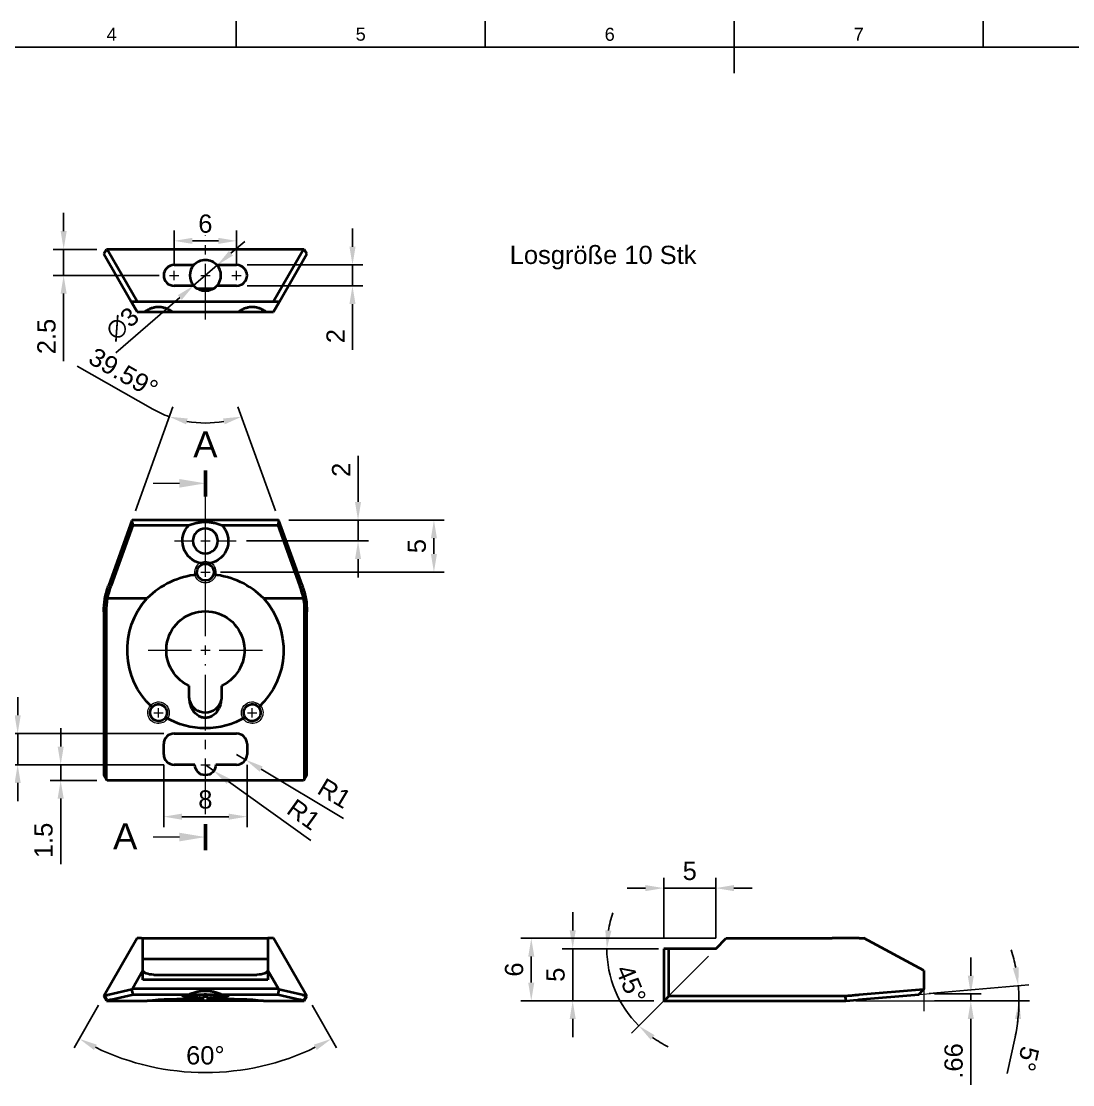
# Model space of a CAD drawing. Header units: millimetres. Extents: x 0 to 594, y 0 to 420.
# Drawn here: x 165 to 367, y 210.7 to 415 of the extents above; entities that cross this region are included whole.
import ezdxf
from ezdxf.enums import TextEntityAlignment as Align

# ---------------------------------------------------------------- set-up
doc = ezdxf.new("R2010")
doc.units = ezdxf.units.MM
doc.header["$LTSCALE"] = 0.75
doc.linetypes.add('CENTER2', pattern=[28.575, 19.05, -3.175, 3.175, -3.175])
for name, color, linetype, lineweight in [('Border', 7, 'Continuous', 25), ('Edge Extensions', 7, 'Continuous', 18), ('FD_Dimensions', 7, 'Continuous', 18), ('Notes', 7, 'Continuous', 18), ('Section Lines', 7, 'Continuous', 18), ('Smart Centers', 7, 'CENTER2', 18), ('Visible', 7, 'Continuous', 35), ('Visible Narrow', 7, 'Continuous', 18)]:
    doc.layers.add(name, color=color, linetype=linetype, lineweight=lineweight)
doc.styles.add('FusionTitle', font='arial.ttf')
doc.styles.get("Standard").update_dxf_attribs({"font": 'arial.ttf'})
doc.dimstyles.new('Dim-ISO-25', dxfattribs={"dimtxt": 3.5, "dimasz": 3.5, "dimexe": 2, "dimexo": 2, "dimgap": 1.5, "dimtad": 1, "dimzin": 12, "dimdsep": 46, "dimtxsty": 'Standard', "dimcen": 0, "dimazin": 3, "dimtp": 0.1, "dimtm": 0.1, "dimtfac": 0.714, "dimtmove": 0, "dimatfit": 3, "dimfxl": 1, "dimtzin": 12, "dimarcsym": 0})

# ---------------------------------------------------------------- blocks, each defined once
blk = doc.blocks.new('*U13')
at = {"layer": 'Smart Centers', "color": 0, "ltscale": 0.75, "transparency": 16777216}
for p, q in [((0, 2.678906), (0, 32.057565)), ((-11, 0), (-2.678906, 0)), ((2.678906, 0), (11, 0)), ((0, -31.496511), (0, -2.678906))]:
    blk.add_line(p, q, dxfattribs=at)
at = {"layer": 'Smart Centers', "color": 0, "linetype": 'Continuous', "ltscale": 0.75, "transparency": 16777216}
for p, q in [((-0.892969, 0), (0.892969, 0)), ((0, -0.892969), (0, 0.892969))]:
    blk.add_line(p, q, dxfattribs=at)
blk = doc.blocks.new('*U14')
at = {"layer": 'Smart Centers', "color": 0, "linetype": 'Continuous', "ltscale": 0.75, "transparency": 16777216}
for p, q in [((-0.892969, 0), (0.892969, 0)), ((0, -0.892969), (0, 0.892969))]:
    blk.add_line(p, q, dxfattribs=at)
blk = doc.blocks.new('*U15')
at = {"layer": 'Smart Centers', "color": 0, "linetype": 'Continuous', "ltscale": 0.75, "transparency": 16777216}
for p, q in [((-0.892969, 0), (0.892969, 0)), ((0, -0.892969), (0, 0.892969))]:
    blk.add_line(p, q, dxfattribs=at)
blk = doc.blocks.new('*U16')
at = {"layer": 'Smart Centers', "color": 0, "linetype": 'Continuous', "ltscale": 0.75, "transparency": 16777216}
for p, q in [((-0.892969, 0), (0.892969, 0)), ((0, -0.892969), (0, 0.892969))]:
    blk.add_line(p, q, dxfattribs=at)
blk = doc.blocks.new('*U17')
at = {"layer": 'Smart Centers', "color": 0, "linetype": 'Continuous', "ltscale": 0.75, "transparency": 16777216}
for p, q in [((-0.892969, 0), (0.892969, 0)), ((0, -0.892969), (0, 0.892969))]:
    blk.add_line(p, q, dxfattribs=at)
blk = doc.blocks.new('*U18')
at = {"layer": 'Smart Centers', "color": 0, "ltscale": 0.75, "transparency": 16777216}
for p, q in [((0, 2.678906), (0, 5.9)), ((-5.9, 0), (-2.678906, 0)), ((2.678906, 0), (5.9, 0)), ((0, -5.9), (0, -2.678906))]:
    blk.add_line(p, q, dxfattribs=at)
at = {"layer": 'Smart Centers', "color": 0, "linetype": 'Continuous', "ltscale": 0.75, "transparency": 16777216}
for p, q in [((-0.892969, 0), (0.892969, 0)), ((0, -0.892969), (0, 0.892969))]:
    blk.add_line(p, q, dxfattribs=at)
blk = doc.blocks.new('*U25')
at = {"layer": 'Edge Extensions', "color": 0, "ltscale": 0.75, "transparency": 16777216}
for p, q in [((0, 2.31233), (0, -2)), ((-13.088398, 0), (2, 0))]:
    blk.add_line(p, q, dxfattribs=at)
blk = doc.blocks.new('*U26')
at = {"layer": 'Edge Extensions', "color": 0, "ltscale": 0.75, "transparency": 16777216}
for p, q in [((-0.996195, -0.087156), (1.992389, 0.174311)), ((0, 1), (0, -2))]:
    blk.add_line(p, q, dxfattribs=at)
blk = doc.blocks.new('*D75')
at = {"layer": 'Defpoints', "color": 0, "transparency": 16777216}
for p in [(338.453445, 228.144251), (338.453445, 226.831921), (347.448907, 226.831921)]:
    blk.add_point(p, dxfattribs=at)
at = {"layer": 'FD_Dimensions', "lineweight": -2, "transparency": 16777216}
for p, q in [((347.448907, 231.644251), (347.448907, 235.144251)), ((340.453445, 228.144251), (349.448907, 228.144251)), ((340.453445, 226.831921), (349.448907, 226.831921)), ((347.448907, 228.144251), (347.448907, 226.831921)), ((347.448907, 223.331921), (347.448907, 210.703339))]:
    blk.add_line(p, q, dxfattribs=at)
at = {"layer": 'FD_Dimensions', "transparency": 16777216}
for points in [[(346.865574, 231.644251), (348.03224, 231.644251), (347.448907, 228.144251)], [(346.865574, 223.331921), (348.03224, 223.331921), (347.448907, 226.831921)]]:
    blk.add_solid(points, dxfattribs=at)
at = {"layer": 'FD_Dimensions', "color": 0, "transparency": 16777216, "insert": (344.161901, 215.26763), "char_height": 3.5, "attachment_point": 5, "rotation": 90}
blk.add_mtext('.66', dxfattribs=at)
blk = doc.blocks.new('*D76')
at = {"layer": 'Defpoints', "color": 0, "transparency": 16777216}
for p in [(325.365047, 226.831921), (325.892187, 227.045283), (337.457251, 228.057095), (340.453445, 226.831921), (356.643927, 228.765046)]:
    blk.add_point(p, dxfattribs=at)
at = {"layer": 'FD_Dimensions', "lineweight": -2, "transparency": 16777216}
for p, q in [((339.44964, 228.231406), (358.566051, 229.903876)), ((342.453445, 226.831921), (358.700176, 226.831921)), ((355.963261, 219.870817), (354.466843, 212.882232))]:
    blk.add_line(p, q, dxfattribs=at)
for start, end in [(11.034517, 17.069033), (360, 5), (347.91415, 360), (347.930967, 353.965483)]:
    blk.add_arc((323.453445, 226.831921), 33.24673, start, end, dxfattribs=at)
at = {"layer": 'FD_Dimensions', "transparency": 16777216}
for points in [[(356.663144, 233.276714), (355.50788, 233.113997), (356.573662, 229.729564)], [(355.933422, 223.367477), (357.098472, 223.306068), (356.700176, 226.831921)]]:
    blk.add_solid(points, dxfattribs=at)
at = {"layer": 'FD_Dimensions', "color": 0, "transparency": 16777216, "insert": (358.422197, 215.689801), "char_height": 3.5, "attachment_point": 5, "rotation": 257.91415473}
blk.add_mtext('5°', dxfattribs=at)
blk = doc.blocks.new('*D77')
at = {"layer": 'Defpoints', "color": 0, "transparency": 16777216}
for p in [(289.453445, 236.831921), (270.974521, 226.831921), (288.58742, 226.831921)]:
    blk.add_point(p, dxfattribs=at)
at = {"layer": 'FD_Dimensions', "lineweight": -2, "transparency": 16777216}
for p, q in [((270.974521, 240.331921), (270.974521, 243.831921)), ((287.453445, 236.831921), (268.974521, 236.831921)), ((270.974521, 236.831921), (270.974521, 226.831921)), ((286.58742, 226.831921), (268.974521, 226.831921)), ((270.974521, 223.331921), (270.974521, 219.831921))]:
    blk.add_line(p, q, dxfattribs=at)
at = {"layer": 'FD_Dimensions', "transparency": 16777216}
for points in [[(270.391188, 240.331921), (271.557855, 240.331921), (270.974521, 236.831921)], [(270.391188, 223.331921), (271.557855, 223.331921), (270.974521, 226.831921)]]:
    blk.add_solid(points, dxfattribs=at)
at = {"layer": 'FD_Dimensions', "color": 0, "transparency": 16777216, "insert": (267.694678, 231.831921), "char_height": 3.5, "attachment_point": 5, "rotation": 90}
blk.add_mtext('5', dxfattribs=at)
blk = doc.blocks.new('*D78')
at = {"layer": 'Defpoints', "color": 0, "transparency": 16777216}
for p in [(300.453445, 238.831921), (263.011221, 226.831921), (288.58742, 226.831921)]:
    blk.add_point(p, dxfattribs=at)
at = {"layer": 'FD_Dimensions', "lineweight": -2, "transparency": 16777216}
for p, q in [((298.453445, 238.831921), (261.011221, 238.831921)), ((263.011221, 235.331921), (263.011221, 230.331921)), ((286.58742, 226.831921), (261.011221, 226.831921))]:
    blk.add_line(p, q, dxfattribs=at)
at = {"layer": 'FD_Dimensions', "transparency": 16777216}
for points in [[(262.427887, 235.331921), (263.594554, 235.331921), (263.011221, 238.831921)], [(262.427887, 230.331921), (263.594554, 230.331921), (263.011221, 226.831921)]]:
    blk.add_solid(points, dxfattribs=at)
at = {"layer": 'FD_Dimensions', "color": 0, "transparency": 16777216, "insert": (259.724215, 232.831921), "char_height": 3.5, "attachment_point": 5, "rotation": 90}
blk.add_mtext('6', dxfattribs=at)
blk = doc.blocks.new('*D83')
at = {"layer": 'Defpoints', "color": 0, "transparency": 16777216}
for p in [(300.453445, 238.831921), (289.453445, 236.831921), (298.453445, 236.831921), (298.453445, 236.831921), (278.241178, 231.41606)]:
    blk.add_point(p, dxfattribs=at)
at = {"layer": 'FD_Dimensions', "lineweight": -2, "transparency": 16777216}
for p, q in [((287.453445, 236.831921), (275.528167, 236.831921)), ((297.039232, 235.417707), (282.242825, 220.621301))]:
    blk.add_line(p, q, dxfattribs=at)
for start, end in [(160.810795, 170.405398), (180, 225), (234.594602, 244.189205)]:
    blk.add_arc((298.453445, 236.831921), 20.925279, start, end, dxfattribs=at)
at = {"layer": 'FD_Dimensions', "transparency": 16777216}
for points in [[(278.402165, 240.270875), (277.239585, 240.368444), (277.528167, 236.831921)], [(285.953681, 219.330756), (286.706757, 220.221816), (283.657039, 222.035514)]]:
    blk.add_solid(points, dxfattribs=at)
at = {"layer": 'FD_Dimensions', "color": 0, "transparency": 16777216, "insert": (282.151189, 230.079305), "char_height": 3.5, "attachment_point": 5, "rotation": 292.49996686}
blk.add_mtext('45°', dxfattribs=at)
blk = doc.blocks.new('*D84')
at = {"layer": 'Defpoints', "color": 0, "transparency": 16777216}
for p in [(298.453445, 248.477154), (288.453445, 236.831921), (298.453445, 236.831921)]:
    blk.add_point(p, dxfattribs=at)
at = {"layer": 'FD_Dimensions', "lineweight": -2, "transparency": 16777216}
for p, q in [((288.453445, 238.831921), (288.453445, 250.477154)), ((298.453445, 238.831921), (298.453445, 250.477154)), ((284.953445, 248.477154), (281.453445, 248.477154)), ((288.453445, 248.477154), (298.453445, 248.477154)), ((301.953445, 248.477154), (305.453445, 248.477154))]:
    blk.add_line(p, q, dxfattribs=at)
at = {"layer": 'FD_Dimensions', "transparency": 16777216}
for points in [[(284.953445, 249.060488), (284.953445, 247.893821), (288.453445, 248.477154)], [(301.953445, 249.060488), (301.953445, 247.893821), (298.453445, 248.477154)]]:
    blk.add_solid(points, dxfattribs=at)
at = {"layer": 'FD_Dimensions', "color": 0, "transparency": 16777216, "insert": (293.453445, 251.756997), "char_height": 3.5, "attachment_point": 5}
blk.add_mtext('5', dxfattribs=at)
blk = doc.blocks.new('*U38')
at = {"layer": 'Smart Centers', "color": 0, "linetype": 'Continuous', "ltscale": 0.75, "transparency": 16777216}
for p, q in [((-0.892969, 0), (0.892969, 0)), ((0, -0.892969), (0, 0.892969))]:
    blk.add_line(p, q, dxfattribs=at)
blk = doc.blocks.new('*U39')
at = {"layer": 'Smart Centers', "color": 0, "ltscale": 0.75, "transparency": 16777216}
blk.add_line((0, -8.066987), (0, 8.066987), dxfattribs=at)
blk = doc.blocks.new('*D85')
at = {"layer": 'Defpoints', "color": 0, "transparency": 16777216}
for p in [(206.408595, 368.179662), (206.408595, 364.179662), (228.66916, 364.179662)]:
    blk.add_point(p, dxfattribs=at)
at = {"layer": 'FD_Dimensions', "lineweight": -2, "transparency": 16777216}
for p, q in [((228.66916, 371.679662), (228.66916, 375.179662)), ((208.408595, 368.179662), (230.66916, 368.179662)), ((228.66916, 368.179662), (228.66916, 364.179662)), ((208.408595, 364.179662), (230.66916, 364.179662)), ((228.66916, 360.679662), (228.66916, 351.86145))]:
    blk.add_line(p, q, dxfattribs=at)
at = {"layer": 'FD_Dimensions', "transparency": 16777216}
for points in [[(228.085827, 371.679662), (229.252493, 371.679662), (228.66916, 368.179662)], [(228.085827, 360.679662), (229.252493, 360.679662), (228.66916, 364.179662)]]:
    blk.add_solid(points, dxfattribs=at)
at = {"layer": 'FD_Dimensions', "color": 0, "transparency": 16777216, "insert": (225.411998, 354.520556), "char_height": 3.5, "attachment_point": 5, "rotation": 90}
blk.add_mtext('2', dxfattribs=at)
blk = doc.blocks.new('*U41')
at = {"layer": 'Smart Centers', "color": 0, "linetype": 'Continuous', "ltscale": 0.75, "transparency": 16777216}
for p, q in [((-0.892969, 0), (0.892969, 0)), ((0, -0.892969), (0, 0.892969))]:
    blk.add_line(p, q, dxfattribs=at)
blk = doc.blocks.new('*U42')
at = {"layer": 'Smart Centers', "color": 0, "linetype": 'Continuous', "ltscale": 0.75, "transparency": 16777216}
for p, q in [((-0.892969, 0), (0.892969, 0)), ((0, -0.892969), (0, 0.892969))]:
    blk.add_line(p, q, dxfattribs=at)
blk = doc.blocks.new('*D86')
at = {"layer": 'Defpoints', "color": 0, "transparency": 16777216}
for p in [(206.408595, 372.816326), (194.408595, 366.179662), (206.408595, 366.179662)]:
    blk.add_point(p, dxfattribs=at)
at = {"layer": 'FD_Dimensions', "lineweight": -2, "transparency": 16777216}
for p, q in [((194.408595, 368.179662), (194.408595, 374.816326)), ((206.408595, 368.179662), (206.408595, 374.816326)), ((197.908595, 372.816326), (202.908595, 372.816326))]:
    blk.add_line(p, q, dxfattribs=at)
at = {"layer": 'FD_Dimensions', "transparency": 16777216}
for points in [[(197.908595, 373.399659), (197.908595, 372.232993), (194.408595, 372.816326)], [(202.908595, 373.399659), (202.908595, 372.232993), (206.408595, 372.816326)]]:
    blk.add_solid(points, dxfattribs=at)
at = {"layer": 'FD_Dimensions', "color": 0, "transparency": 16777216, "insert": (200.408595, 376.103332), "char_height": 3.5, "attachment_point": 5}
blk.add_mtext('6', dxfattribs=at)
blk = doc.blocks.new('*D87')
at = {"layer": 'Defpoints', "color": 0, "transparency": 16777216}
for p in [(202.677912, 368.141856), (198.139278, 364.217469)]:
    blk.add_point(p, dxfattribs=at)
at = {"layer": 'FD_Dimensions', "lineweight": -2, "transparency": 16777216}
for p, q in [((205.325448, 370.431081), (207.972984, 372.720306)), ((202.677912, 368.141856), (198.139278, 364.217469)), ((183.230077, 351.32604), (195.491742, 361.928244))]:
    blk.add_line(p, q, dxfattribs=at)
at = {"layer": 'FD_Dimensions', "transparency": 16777216}
for points in [[(204.94391, 370.872337), (205.706985, 369.989825), (202.677912, 368.141856)], [(195.110205, 362.3695), (195.87328, 361.486988), (198.139278, 364.217469)]]:
    blk.add_solid(points, dxfattribs=at)
at = {"layer": 'FD_Dimensions', "color": 0, "transparency": 16777216, "insert": (184.458814, 356.863255), "char_height": 3.5, "attachment_point": 5, "rotation": 40.84872353}
blk.add_mtext('∅3', dxfattribs=at)
blk = doc.blocks.new('*D88')
at = {"layer": 'Defpoints', "color": 0, "transparency": 16777216}
for p in [(173.182071, 371.179662), (181.563296, 371.179662), (193.515626, 366.179662)]:
    blk.add_point(p, dxfattribs=at)
at = {"layer": 'FD_Dimensions', "color": 0, "lineweight": -2, "transparency": 16777216}
for p, q in [((173.182071, 374.679662), (173.182071, 378.179662)), ((179.563296, 371.179662), (171.182071, 371.179662)), ((173.182071, 371.179662), (173.182071, 366.179662)), ((191.515626, 366.179662), (171.182071, 366.179662)), ((173.182071, 362.679662), (173.182071, 349.721613))]:
    blk.add_line(p, q, dxfattribs=at)
at = {"layer": 'FD_Dimensions', "color": 0, "transparency": 16777216}
for points in [[(172.598738, 374.679662), (173.765405, 374.679662), (173.182071, 371.179662)], [(172.598738, 362.679662), (173.765405, 362.679662), (173.182071, 366.179662)]]:
    blk.add_solid(points, dxfattribs=at)
at = {"layer": 'FD_Dimensions', "color": 0, "transparency": 16777216, "insert": (169.895066, 354.450638), "char_height": 3.5, "attachment_point": 5, "rotation": 90}
blk.add_mtext('2.5', dxfattribs=at)
blk = doc.blocks.new('*D89')
at = {"layer": 'Defpoints', "color": 0, "transparency": 16777216}
for p in [(164.349516, 278.173292), (194.408595, 278.173292), (194.408595, 272.173292)]:
    blk.add_point(p, dxfattribs=at)
at = {"layer": 'FD_Dimensions', "lineweight": -2, "transparency": 16777216}
for p, q in [((164.349516, 281.673292), (164.349516, 285.173292)), ((192.408595, 278.173292), (162.349516, 278.173292)), ((164.349516, 272.173292), (164.349516, 278.173292)), ((192.408595, 272.173292), (162.349516, 272.173292)), ((164.349516, 268.673292), (164.349516, 265.173292))]:
    blk.add_line(p, q, dxfattribs=at)
at = {"layer": 'FD_Dimensions', "transparency": 16777216}
for points in [[(163.766182, 281.673292), (164.932849, 281.673292), (164.349516, 278.173292)], [(163.766182, 268.673292), (164.932849, 268.673292), (164.349516, 272.173292)]]:
    blk.add_solid(points, dxfattribs=at)
at = {"layer": 'FD_Dimensions', "color": 0, "transparency": 16777216, "insert": (161.061316, 275.173292), "char_height": 3.5, "attachment_point": 5, "rotation": 90}
blk.add_mtext('3', dxfattribs=at)
blk = doc.blocks.new('*D90')
at = {"layer": 'Defpoints', "color": 0, "transparency": 16777216}
for p in [(192.408595, 274.173292), (208.408595, 274.173292), (208.408595, 262.198976)]:
    blk.add_point(p, dxfattribs=at)
at = {"layer": 'FD_Dimensions', "lineweight": -2, "transparency": 16777216}
for p, q in [((192.408595, 272.173292), (192.408595, 260.198976)), ((208.408595, 272.173292), (208.408595, 260.198976)), ((195.908595, 262.198976), (204.908595, 262.198976))]:
    blk.add_line(p, q, dxfattribs=at)
at = {"layer": 'FD_Dimensions', "transparency": 16777216}
for points in [[(195.908595, 262.782309), (195.908595, 261.615642), (192.408595, 262.198976)], [(204.908595, 262.782309), (204.908595, 261.615642), (208.408595, 262.198976)]]:
    blk.add_solid(points, dxfattribs=at)
at = {"layer": 'FD_Dimensions', "color": 0, "transparency": 16777216, "insert": (200.408595, 265.485981), "char_height": 3.5, "attachment_point": 5}
blk.add_mtext('8', dxfattribs=at)
blk = doc.blocks.new('*D91')
at = {"layer": 'Defpoints', "color": 0, "transparency": 16777216}
for p in [(206.408595, 274.173292), (208.123788, 273.144645)]:
    blk.add_point(p, dxfattribs=at)
at = {"layer": 'FD_Dimensions', "lineweight": -2, "transparency": 16777216}
for p, q in [((206.408595, 274.173292), (208.123788, 273.144645)), ((226.959736, 261.848227), (211.125375, 271.344514))]:
    blk.add_line(p, q, dxfattribs=at)
at = {"layer": 'FD_Dimensions', "transparency": 16777216}
blk.add_solid([(211.425397, 271.844778), (210.825353, 270.844249), (208.123788, 273.144645)], dxfattribs=at)
at = {"layer": 'FD_Dimensions', "color": 0, "transparency": 16777216, "insert": (225.218187, 266.690694), "char_height": 3.5, "attachment_point": 5, "rotation": 329.04776954}
blk.add_mtext('R1', dxfattribs=at)
blk = doc.blocks.new('*D92')
at = {"layer": 'Defpoints', "color": 0, "transparency": 16777216}
for p in [(194.408595, 272.173292), (172.612548, 269.173292), (181.563296, 269.173292)]:
    blk.add_point(p, dxfattribs=at)
at = {"layer": 'FD_Dimensions', "lineweight": -2, "transparency": 16777216}
for p, q in [((172.612548, 275.673292), (172.612548, 279.173292)), ((192.408595, 272.173292), (170.612548, 272.173292)), ((172.612548, 272.173292), (172.612548, 269.173292)), ((179.563296, 269.173292), (170.612548, 269.173292)), ((172.612548, 265.673292), (172.612548, 253.104397))]:
    blk.add_line(p, q, dxfattribs=at)
at = {"layer": 'FD_Dimensions', "transparency": 16777216}
for points in [[(172.029215, 275.673292), (173.195881, 275.673292), (172.612548, 272.173292)], [(172.029215, 265.673292), (173.195881, 265.673292), (172.612548, 269.173292)]]:
    blk.add_solid(points, dxfattribs=at)
at = {"layer": 'FD_Dimensions', "color": 0, "transparency": 16777216, "insert": (169.325542, 257.638844), "char_height": 3.5, "attachment_point": 5, "rotation": 90}
blk.add_mtext('1.5', dxfattribs=at)
blk = doc.blocks.new('*D93')
at = {"layer": 'Defpoints', "color": 0, "transparency": 16777216}
for p in [(200.408595, 272.173292), (202.033209, 271.006831)]:
    blk.add_point(p, dxfattribs=at)
at = {"layer": 'FD_Dimensions', "lineweight": -2, "transparency": 16777216}
for p, q in [((200.408595, 272.173292), (202.033209, 271.006831)), ((220.648963, 257.640856), (204.876283, 268.965525))]:
    blk.add_line(p, q, dxfattribs=at)
at = {"layer": 'FD_Dimensions', "transparency": 16777216}
blk.add_solid([(205.2165, 269.439371), (204.536065, 268.491679), (202.033209, 271.006831)], dxfattribs=at)
at = {"layer": 'FD_Dimensions', "color": 0, "transparency": 16777216, "insert": (219.312294, 262.610343), "char_height": 3.5, "attachment_point": 5, "rotation": 324.32195204}
blk.add_mtext('R1', dxfattribs=at)
blk = doc.blocks.new('ISO_A2_SHEET')
at = {"layer": 'Border'}
for p, q in [((206.3334, 415), (206.3334, 410)), ((254.1667, 415), (254.1667, 410)), ((302, 415), (302, 405)), ((349.8333, 415), (349.8333, 410)), ((20, 410), (584, 410))]:
    blk.add_line(p, q, dxfattribs=at)
at = {"layer": 'Border', "style": 'FusionTitle'}
for s, p in [('4', (182.41675, 412.5)), ('5', (230.25005, 412.5)), ('6', (278.08335, 412.5)), ('7', (325.91665, 412.5))]:
    blk.add_text(s, height=2.5, dxfattribs=at).set_placement(p, align=Align.MIDDLE)
blk = doc.blocks.new('*D102')
at = {"layer": 'Defpoints', "color": 0, "transparency": 16777216}
for p in [(214.432555, 319.173292), (229.736574, 319.173292), (206.308595, 315.173292)]:
    blk.add_point(p, dxfattribs=at)
at = {"layer": 'FD_Dimensions', "lineweight": -2, "transparency": 16777216}
for p, q in [((229.736574, 322.673292), (229.736574, 331.491505)), ((216.432555, 319.173292), (231.736574, 319.173292)), ((229.736574, 315.173292), (229.736574, 319.173292)), ((208.308595, 315.173292), (231.736574, 315.173292)), ((229.736574, 311.673292), (229.736574, 308.173292))]:
    blk.add_line(p, q, dxfattribs=at)
at = {"layer": 'FD_Dimensions', "transparency": 16777216}
for points in [[(229.153241, 322.673292), (230.319907, 322.673292), (229.736574, 319.173292)], [(229.153241, 311.673292), (230.319907, 311.673292), (229.736574, 315.173292)]]:
    blk.add_solid(points, dxfattribs=at)
at = {"layer": 'FD_Dimensions', "color": 0, "transparency": 16777216, "insert": (226.479412, 328.832398), "char_height": 3.5, "attachment_point": 5, "rotation": 90}
blk.add_mtext('2', dxfattribs=at)
blk = doc.blocks.new('*D103')
at = {"layer": 'Defpoints', "color": 0, "transparency": 16777216}
for p in [(214.432555, 319.173292), (244.311134, 319.173292), (201.301564, 309.173292)]:
    blk.add_point(p, dxfattribs=at)
at = {"layer": 'FD_Dimensions', "lineweight": -2, "transparency": 16777216}
for p, q in [((216.432555, 319.173292), (246.311134, 319.173292)), ((244.311134, 312.673292), (244.311134, 315.673292)), ((203.301564, 309.173292), (246.311134, 309.173292))]:
    blk.add_line(p, q, dxfattribs=at)
at = {"layer": 'FD_Dimensions', "transparency": 16777216}
for points in [[(243.727801, 315.673292), (244.894468, 315.673292), (244.311134, 319.173292)], [(243.727801, 312.673292), (244.894468, 312.673292), (244.311134, 309.173292)]]:
    blk.add_solid(points, dxfattribs=at)
at = {"layer": 'FD_Dimensions', "color": 0, "transparency": 16777216, "insert": (241.031291, 314.173292), "char_height": 3.5, "attachment_point": 5, "rotation": 90}
blk.add_mtext('5', dxfattribs=at)
blk = doc.blocks.new('*D107')
at = {"layer": 'Defpoints', "color": 0, "transparency": 16777216}
for p in [(187.336798, 238.831921), (213.480392, 238.831921), (180.908595, 227.697946), (219.908595, 227.697946), (191.998734, 213.778247)]:
    blk.add_point(p, dxfattribs=at)
at = {"layer": 'FD_Dimensions', "lineweight": -2, "transparency": 16777216}
for p, q in [((179.908595, 225.965895), (175.193366, 217.79888)), ((220.908595, 225.965895), (225.623823, 217.79888))]:
    blk.add_line(p, q, dxfattribs=at)
blk.add_arc((200.408595, 261.472937), 48.430457, 244.141586, 295.858414, dxfattribs=at)
at = {"layer": 'FD_Dimensions', "transparency": 16777216}
for points in [[(179.012489, 217.376209), (179.558933, 218.406991), (176.193366, 219.530931)], [(221.258257, 218.406991), (221.804701, 217.376209), (224.623823, 219.530931)]]:
    blk.add_solid(points, dxfattribs=at)
at = {"layer": 'FD_Dimensions', "color": 0, "transparency": 16777216, "insert": (200.408595, 216.329485), "char_height": 3.5, "attachment_point": 5}
blk.add_mtext('60°', dxfattribs=at)
blk = doc.blocks.new('*D108')
at = {"layer": 'Defpoints', "color": 0, "transparency": 16777216}
for p in [(202.763093, 337.956255), (186.28361, 319.065757), (214.53358, 319.065757), (181.839, 306.716623), (218.97819, 306.716623)]:
    blk.add_point(p, dxfattribs=at)
at = {"layer": 'FD_Dimensions', "lineweight": -2, "transparency": 16777216}
for p, q in [((190.289509, 340.493448), (175.801861, 348.721229)), ((186.960903, 320.947584), (194.146742, 340.91309)), ((213.856287, 320.947584), (206.670448, 340.91309))]:
    blk.add_line(p, q, dxfattribs=at)
for start, end in [(240.407024, 250.205553), (260.004081, 279.995919)]:
    blk.add_arc((200.408595, 358.311347), 20.490812, start, end, dxfattribs=at)
at = {"layer": 'FD_Dimensions', "transparency": 16777216}
for points in [[(196.701894, 337.56785), (197.001787, 338.695314), (193.469448, 339.031263)], [(203.815403, 338.695314), (204.115297, 337.56785), (207.347742, 339.031263)]]:
    blk.add_solid(points, dxfattribs=at)
at = {"layer": 'FD_Dimensions', "color": 0, "transparency": 16777216, "insert": (184.669514, 347.46661), "char_height": 3.5, "attachment_point": 5, "rotation": 330.40702397}
blk.add_mtext('39.59°', dxfattribs=at)

msp = doc.modelspace()

# ---------------------------------------------------------------- linework, layer by layer
at = {"layer": 'Section Lines', "lineweight": 50}
for p, q in [((200.409, 328.731), (200.409, 323.731)), ((200.409, 255.785), (200.409, 260.785))]:
    msp.add_line(p, q, dxfattribs=at)
at = {"layer": 'Section Lines'}
for p, q in [((195.409, 326.231), (190.409, 326.231)), ((195.409, 258.285), (190.409, 258.285))]:
    msp.add_line(p, q, dxfattribs=at)
for points in [[(195.409, 327.064), (200.409, 326.231), (195.409, 325.398)], [(195.409, 259.119), (200.409, 258.285), (195.409, 257.452)]]:
    msp.add_solid(points, dxfattribs=at)
at = {"layer": 'Visible', "extrusion": (0, 5.932e-13, -1)}
for p, q in [((181.409, 371.18), (180.909, 370.314)), ((180.909, 370.314), (186.182, 361.18)), ((181.563, 371.18), (181.409, 371.18)), ((187.337, 361.18), (181.563, 371.18)), ((219.254, 371.18), (181.563, 371.18)), ((219.254, 371.18), (213.48, 361.18)), ((214.635, 361.18), (219.909, 370.314)), ((219.409, 371.18), (219.254, 371.18)), ((219.909, 370.314), (219.409, 371.18)), ((194.409, 368.18), (198.173, 368.18)), ((202.645, 368.18), (206.409, 368.18)), ((198.173, 364.18), (194.409, 364.18)), ((198.75, 363.68), (202.067, 363.68)), ((206.409, 364.18), (202.645, 364.18)), ((186.182, 361.18), (187.337, 359.18)), ((186.182, 361.18), (187.337, 361.18)), ((187.337, 361.18), (213.48, 361.18)), ((213.48, 359.18), (214.635, 361.18)), ((213.48, 361.18), (214.635, 361.18)), ((187.337, 359.18), (188.769, 359.18)), ((188.769, 359.18), (194.049, 359.18)), ((194.049, 359.18), (206.769, 359.18)), ((206.769, 359.18), (212.049, 359.18)), ((212.049, 359.18), (213.48, 359.18))]:
    msp.add_line(p, q, dxfattribs=at)
at = {"layer": 'Visible', "extrusion": (0, 1, 2.966e-13)}
for p, q in [((186.284, 319.066), (181.839, 306.717)), ((186.385, 319.173), (186.284, 319.066)), ((186.511, 318.177), (186.284, 319.066)), ((214.433, 319.173), (186.385, 319.173)), ((214.534, 319.066), (214.306, 318.177)), ((214.534, 319.066), (214.433, 319.173)), ((218.978, 306.717), (214.534, 319.066)), ((182.349, 306.612), (186.511, 318.177)), ((186.511, 318.177), (197.228, 318.177)), ((203.589, 318.177), (214.306, 318.177)), ((214.306, 318.177), (218.469, 306.612)), ((181.631, 304.173), (189.228, 304.173)), ((211.589, 304.173), (219.186, 304.173)), ((180.909, 301.54), (180.909, 270.173)), ((181.409, 269.307), (181.409, 301.54)), ((219.409, 301.54), (219.409, 269.307)), ((219.909, 270.173), (219.909, 301.54)), ((197.309, 285.273), (197.309, 287.344)), ((203.509, 287.344), (203.509, 285.273)), ((194.409, 278.173), (206.409, 278.173)), ((192.409, 274.173), (192.409, 276.173)), ((208.409, 276.173), (208.409, 274.173)), ((198.409, 272.173), (194.409, 272.173)), ((206.409, 272.173), (202.409, 272.173)), ((181.409, 269.307), (180.909, 270.173)), ((219.909, 270.173), (219.409, 269.307)), ((181.563, 269.173), (181.409, 269.307)), ((219.254, 269.173), (181.563, 269.173)), ((219.409, 269.307), (219.254, 269.173))]:
    msp.add_line(p, q, dxfattribs=at)
at = {"layer": 'Visible'}
for p, q in [((187.337, 238.832), (180.909, 227.698)), ((188.124, 238.832), (187.337, 238.832)), ((188.124, 238.832), (188.409, 238.832)), ((188.409, 238.832), (212.409, 238.832)), ((188.409, 232.65), (188.409, 238.832)), ((212.693, 238.832), (212.409, 238.832)), ((212.409, 238.832), (212.409, 232.65)), ((213.48, 238.832), (212.693, 238.832)), ((219.909, 227.698), (213.48, 238.832)), ((190.509, 234.832), (188.409, 234.832)), ((210.309, 234.832), (190.509, 234.832)), ((212.409, 234.832), (210.309, 234.832)), ((188.409, 232.65), (186.385, 229.144)), ((188.409, 230.832), (188.409, 232.65)), ((190.509, 231.832), (210.309, 231.832)), ((214.433, 229.144), (212.409, 232.65)), ((212.409, 232.65), (212.409, 230.832)), ((186.284, 229.027), (181.839, 227.946)), ((186.385, 229.144), (186.284, 229.027)), ((186.511, 228.057), (186.284, 229.027)), ((214.433, 229.144), (186.385, 229.144)), ((212.409, 230.832), (188.409, 230.832)), ((214.534, 229.027), (214.306, 228.057)), ((214.534, 229.027), (214.433, 229.144)), ((218.978, 227.946), (214.534, 229.027)), ((181.409, 226.832), (180.909, 227.698)), ((181.409, 226.832), (181.608, 226.832)), ((181.608, 226.832), (181.631, 226.832)), ((181.631, 226.832), (189.228, 226.832)), ((182.349, 227.045), (186.511, 228.057)), ((186.511, 228.057), (197.228, 228.057)), ((190.165, 226.832), (189.228, 226.832)), ((192.758, 226.832), (190.165, 226.832)), ((208.059, 226.832), (192.758, 226.832)), ((196.947, 228.032), (200.176, 228.032)), ((200.176, 227.41), (200.176, 228.032)), ((200.642, 228.032), (200.642, 227.41)), ((200.642, 228.032), (203.87, 228.032)), ((203.589, 228.057), (214.306, 228.057)), ((210.652, 226.832), (208.059, 226.832)), ((211.589, 226.832), (210.652, 226.832)), ((211.589, 226.832), (219.186, 226.832)), ((214.306, 228.057), (218.469, 227.045)), ((219.186, 226.832), (219.209, 226.832)), ((219.209, 226.832), (219.409, 226.832)), ((219.409, 226.832), (219.909, 227.698))]:
    msp.add_line(p, q, dxfattribs=at)
at = {"layer": 'Visible', "extrusion": (1, -2e-16, 2.967e-13)}
for p, q in [((298.453, 236.832), (300.453, 238.832)), ((300.453, 238.832), (320.82, 238.832)), ((325.997, 238.832), (320.82, 238.832)), ((325.997, 238.832), (326.918, 238.832)), ((338.453, 232.65), (326.918, 238.832)), ((289.453, 236.832), (288.453, 236.832)), ((288.453, 236.832), (288.453, 226.832)), ((298.453, 236.832), (289.453, 236.832)), ((289.453, 227.698), (289.453, 236.832)), ((338.453, 232.65), (338.453, 229.144)), ((338.346, 229.027), (325.997, 227.946)), ((337.457, 228.057), (338.346, 229.027)), ((338.453, 229.144), (338.346, 229.027)), ((288.453, 226.832), (288.587, 226.832)), ((288.587, 226.832), (289.453, 227.698)), ((288.587, 226.832), (320.82, 226.832)), ((320.82, 227.698), (289.453, 227.698)), ((320.82, 226.832), (323.365, 226.832)), ((323.365, 226.832), (323.453, 226.832)), ((323.453, 226.832), (325.661, 227.025)), ((325.892, 227.045), (337.457, 228.057))]:
    msp.add_line(p, q, dxfattribs=at)
at = {"layer": 'Visible', "extrusion": (1e-16, 0, -1)}
msp.add_circle((-200.409, 315.173), 2.4, dxfattribs=at)
at = {"layer": 'Visible'}
for centre, radius, start, end in [((194.409, 366.18), 2, 90, 270), ((200.409, 366.18), 3, 138.18968, 221.81032), ((200.409, 366.18), 3, 318.18968, 41.81032), ((206.409, 366.18), 2, 270, 90), ((204.511, 298.557), 24.095, 160.20557, 160.79082), ((194.409, 276.173), 2, 90, 180), ((206.409, 276.173), 2, 0, 90), ((194.409, 274.173), 2, 180, 270), ((206.409, 274.173), 2, 270, 0), ((182.79, 223.774), 4.278, 103.97255, 113.38019), ((183.31, 222.447), 4.696, 102.84864, 110.94232), ((182.713, 224.35), 3.701, 103.6546, 104.9674), ((190.499, 228.093), 2.587, 330.82521, 336.65405), ((200.409, 226.862), 1.192, 78.72843, 101.27157), ((210.319, 228.093), 2.587, 203.34595, 209.17479), ((217.5, 222.424), 4.719, 69.0734, 77.12709), ((218.105, 224.35), 3.701, 75.0326, 76.3454), ((218.019, 223.751), 4.302, 66.64171, 75.99643)]:
    msp.add_arc(centre, radius, start, end, dxfattribs=at)
at = {"layer": 'Visible', "extrusion": (0, 5.932e-13, -1)}
for start, end in [(41.81032, 138.18968), (221.81032, 318.18968)]:
    msp.add_arc((-200.409, 366.18), 3, start, end, dxfattribs=at)
at = {"layer": 'Visible', "extrusion": (1e-16, 0, -1)}
for centre, radius, start, end in [((-200.409, 315.173), 4.4, 273.03645, 38.11829), ((-200.409, 315.173), 4.4, 141.88171, 266.96355), ((-200.409, 309.173), 1.623, 342.86429, 81.74341), ((-200.409, 309.173), 1.623, 81.74341, 98.25659), ((-200.409, 309.173), 1.623, 98.25659, 197.13571), ((-200.409, 309.173), 1.623, 197.13571, 342.86429), ((-198.93, 300.49), 18.189, 11.28361, 19.24134), ((-196.307, 298.557), 24.095, 160.20557, 160.79082), ((-201.884, 300.49), 18.192, 160.7595, 168.71577), ((-198.584, 300.498), 17.346, 12.23386, 19.82449), ((-202.231, 300.497), 17.349, 160.17629, 167.76561), ((-198.145, 301.539), 17.236, 0.00483, 8.37549), ((-197.775, 301.539), 16.367, 0.00578, 8.95023), ((-200.409, 294.173), 15, 313.07233, 41.81032), ((-200.409, 294.173), 15, 138.18968, 226.92767), ((-203.042, 301.539), 16.367, 171.04977, 179.99422), ((-202.672, 301.539), 17.236, 171.62451, 179.99517), ((-200.409, 294.173), 7.5, 294.4144, 245.5856), ((-191.409, 282.173), 1.623, 39.97111, 213.76868), ((-200.409, 285.273), 3.1, 345.1444, 360), ((-200.409, 285.273), 3.1, 270.00026, 345.14768), ((-200.409, 285.273), 3.1, 194.85232, 269.99974), ((-200.409, 285.273), 3.1, 180, 194.8556), ((-209.409, 282.173), 1.623, 326.23132, 140.02889), ((-191.409, 282.173), 1.623, 213.76868, 39.97111), ((-209.409, 282.173), 1.623, 140.02889, 326.23132), ((-200.409, 294.173), 15, 239.33253, 300.66747), ((-200.409, 272.173), 2, 180, 0)]:
    msp.add_arc(centre, radius, start, end, dxfattribs=at)
for start_param, end_param in [(-0.8383857, -0.7521314), (0.7521314, 0.8383857)]:
    msp.add_ellipse((200.409, 314.764), major_axis=(0, 4.673), ratio=0.9961655, start_param=start_param, end_param=end_param, dxfattribs=at)
at = {"layer": 'Visible'}
for centre, major_axis, ratio, start_param, end_param in [((200.409, 292.774), (0, 15.997), 0.9961655, 0.0974783, 0.7776093), ((200.409, 292.774), (0, 15.997), 0.9961655, -0.7776093, -0.0974783), ((200.409, 225.835), (15.936, 0), 0.0878254, 1.6682746, 2.3484057), ((200.409, 225.835), (-15.936, 0), 0.0878254, 3.9347796, 4.6149107)]:
    msp.add_ellipse(centre, major_axis=major_axis, ratio=ratio, start_param=start_param, end_param=end_param, dxfattribs=at)
at = {"layer": 'Visible', "extrusion": (0, 0, -1)}
for centre, major_axis, ratio, start_param, end_param in [((190.509, 232.702), (2.1, 0), 0.4142136, 1.5707963, 3.1415927), ((210.309, 232.702), (-2.1, 0), 0.4142136, 3.1415927, 4.712389), ((200.409, 227.794), (4.4, 0), 0.0874887, 1.6237923, 3.8068822), ((200.409, 227.759), (-4.655, 0), 0.0878254, 0.7324106, 0.8186649), ((200.409, 227.269), (-1.623, 0), 0.0874887, -0.2990746, 1.4266917), ((200.409, 227.794), (-4.4, 0), 0.0874887, 2.4763031, 4.659393), ((200.409, 227.269), (1.623, 0), 0.0874887, -1.4266917, 0.2990746), ((200.409, 227.759), (4.655, 0), 0.0878254, -0.8186649, -0.7324106)]:
    msp.add_ellipse(centre, major_axis=major_axis, ratio=ratio, start_param=start_param, end_param=end_param, dxfattribs=at)
at = {"layer": 'Visible'}
for points, degree in [([(194.049, 359.18), (191.409, 361.003), (188.769, 359.18)], 2), ([(212.049, 359.18), (209.409, 361.003), (206.769, 359.18)], 2), ([(181.608, 304.085), (181.616, 304.114), (181.623, 304.144), (181.631, 304.173)], 3), ([(219.186, 304.173), (219.194, 304.144), (219.202, 304.114), (219.209, 304.085)], 3), ([(190.165, 226.832), (190.182, 226.858), (190.199, 226.885), (190.217, 226.911)], 3), ([(198.888, 227.319), (198.877, 227.288), (198.867, 227.258), (198.858, 227.228)], 3), ([(201.96, 227.228), (201.95, 227.258), (201.94, 227.288), (201.929, 227.319)], 3), ([(210.6, 226.911), (210.618, 226.885), (210.635, 226.858), (210.652, 226.832)], 3)]:
    msp.add_open_spline(points, degree=degree, dxfattribs=at)
for points in [[(197.228, 318.177), (200.409, 319.478), (203.589, 318.177)], [(197.228, 228.057), (200.409, 229.476), (203.589, 228.057)]]:
    msp.add_rational_spline(points, [1, 1.0163579505, 1], degree=2, dxfattribs=at)
for points, knots in [([(182.265, 306.38), (182.279, 306.419), (182.293, 306.458), (182.321, 306.535), (182.335, 306.573), (182.349, 306.612)], [1.739511396, 1.739511396, 1.739511396, 1.739511396, 1.74568665, 1.74568665, 1.751861905, 1.751861905, 1.751861905, 1.751861905]), ([(218.469, 306.612), (218.482, 306.573), (218.496, 306.535), (218.524, 306.458), (218.538, 306.419), (218.552, 306.38)], [-1.483581895, -1.483581895, -1.483581895, -1.483581895, -1.477406641, -1.477406641, -1.471231387, -1.471231387, -1.471231387, -1.471231387]), ([(181.092, 304.049), (181.178, 304.055), (181.264, 304.061), (181.436, 304.073), (181.522, 304.079), (181.608, 304.085)], [-0.050513916, -0.050513916, -0.050513916, -0.050513916, -0.025258662, -0.025258662, 0, 0, 0, 0]), ([(219.725, 304.049), (219.64, 304.055), (219.555, 304.061), (219.383, 304.073), (219.296, 304.079), (219.209, 304.085)], [-0.050515377, -0.050515377, -0.050515377, -0.050515377, -0.025489097, -0.025489097, 0, 0, 0, 0]), ([(203.405, 284.479), (203.399, 284.354), (203.386, 284.227), (203.289, 283.598), (203.103, 283.091), (202.568, 282.234), (202.146, 281.78), (201.484, 281.41), (201.281, 281.322), (200.849, 281.203), (200.621, 281.173), (200.196, 281.173), (199.968, 281.203), (199.537, 281.322), (199.333, 281.41), (198.671, 281.78), (198.249, 282.234), (197.715, 283.091), (197.528, 283.598), (197.431, 284.227), (197.418, 284.354), (197.412, 284.479)], [0.07207101, 0.07207101, 0.07207101, 0.07207101, 0.09621327, 0.09621327, 0.19242654, 0.19242654, 0.28302586, 0.28302586, 0.31493741, 0.31493741, 0.34684895, 0.34684895, 0.37876049, 0.37876049, 0.41067204, 0.41067204, 0.50127136, 0.50127136, 0.59748463, 0.59748463, 0.62162689, 0.62162689, 0.62162689, 0.62162689]), ([(181.092, 227.7), (181.067, 227.7), (181.045, 227.7), (180.997, 227.699), (180.974, 227.699), (180.956, 227.699), (180.94, 227.698), (180.929, 227.698), (180.913, 227.698), (180.909, 227.698), (180.909, 227.698)], [-6.41269274, -6.41269274, -6.41269274, -6.41269274, -6.38626918, -6.38626918, -6.34920321, -6.34920321, -6.34920321, -6.31619426, -6.31619426, -6.28318531, -6.28318531, -6.28318531, -6.28318531]), ([(181.092, 227.7), (181.178, 227.556), (181.264, 227.411), (181.436, 227.121), (181.522, 226.977), (181.608, 226.832)], [-0.050513916, -0.050513916, -0.050513916, -0.050513916, -0.025258662, -0.025258662, 0, 0, 0, 0]), ([(182.265, 227.025), (182.279, 227.028), (182.293, 227.032), (182.321, 227.039), (182.335, 227.042), (182.349, 227.045)], [1.739511396, 1.739511396, 1.739511396, 1.739511396, 1.74568665, 1.74568665, 1.751861905, 1.751861905, 1.751861905, 1.751861905]), ([(218.469, 227.045), (218.482, 227.042), (218.496, 227.039), (218.524, 227.032), (218.538, 227.028), (218.552, 227.025)], [-1.483581895, -1.483581895, -1.483581895, -1.483581895, -1.477406641, -1.477406641, -1.471231387, -1.471231387, -1.471231387, -1.471231387]), ([(219.725, 227.7), (219.64, 227.557), (219.555, 227.413), (219.383, 227.124), (219.296, 226.978), (219.209, 226.832)], [-0.050515377, -0.050515377, -0.050515377, -0.050515377, -0.025489097, -0.025489097, 0, 0, 0, 0]), ([(219.909, 227.698), (219.909, 227.698), (219.905, 227.698), (219.889, 227.698), (219.877, 227.698), (219.861, 227.699), (219.843, 227.699), (219.82, 227.699), (219.772, 227.7), (219.75, 227.7), (219.725, 227.7)], [0, 0, 0, 0, 0.03300895, 0.03300895, 0.0660179, 0.0660179, 0.0660179, 0.10308387, 0.10308387, 0.12950743, 0.12950743, 0.12950743, 0.12950743]), ([(323.33, 227.7), (323.16, 227.7), (322.99, 227.7), (322.581, 227.699), (322.341, 227.699), (322.102, 227.699), (321.889, 227.698), (321.675, 227.698), (321.248, 227.698), (321.034, 227.698), (320.82, 227.698)], [-6.41269274, -6.41269274, -6.41269274, -6.41269274, -6.38626918, -6.38626918, -6.34920321, -6.34920321, -6.34920321, -6.31619426, -6.31619426, -6.28318531, -6.28318531, -6.28318531, -6.28318531]), ([(325.765, 227.926), (325.599, 227.91), (325.433, 227.895), (325.022, 227.856), (324.776, 227.834), (324.53, 227.811), (324.323, 227.792), (324.115, 227.773), (323.715, 227.736), (323.522, 227.718), (323.33, 227.7)], [-0.43502305, -0.43502305, -0.43502305, -0.43502305, -0.40872601, -0.40872601, -0.37014126, -0.37014126, -0.37014126, -0.33770037, -0.33770037, -0.30775408, -0.30775408, -0.30775408, -0.30775408]), ([(323.33, 227.7), (323.335, 227.556), (323.341, 227.411), (323.353, 227.121), (323.359, 226.977), (323.365, 226.832)], [-0.050513916, -0.050513916, -0.050513916, -0.050513916, -0.025258662, -0.025258662, 0, 0, 0, 0]), ([(325.661, 227.025), (325.699, 227.028), (325.738, 227.032), (325.815, 227.039), (325.854, 227.042), (325.892, 227.045)], [1.739511396, 1.739511396, 1.739511396, 1.739511396, 1.74568665, 1.74568665, 1.751861905, 1.751861905, 1.751861905, 1.751861905]), ([(325.997, 227.946), (325.958, 227.943), (325.92, 227.94), (325.842, 227.933), (325.804, 227.929), (325.765, 227.926)], [-1.751861905, -1.751861905, -1.751861905, -1.751861905, -1.74568665, -1.74568665, -1.739511396, -1.739511396, -1.739511396, -1.739511396])]:
    msp.add_open_spline(points, degree=3, knots=knots, dxfattribs=at)
at = {"layer": 'Visible Narrow'}
for p, q in [((199.288, 228.032), (199.288, 227.422)), ((201.529, 227.422), (201.529, 228.032))]:
    msp.add_line(p, q, dxfattribs=at)
for start, end in [(122.70871, 193.33041), (346.66959, 57.29129)]:
    msp.add_arc((200.409, 309.173), 2.074, start, end, dxfattribs=at)
at = {"layer": 'Visible Narrow', "extrusion": (1e-16, 0, -1)}
for centre, start, end in [((-200.409, 309.173), 57.29129, 122.70871), ((-200.409, 309.173), 194.91369, 345.0863), ((-191.409, 282.173), 40.83411, 212.90569), ((-209.409, 282.173), 327.09431, 139.16589), ((-191.409, 282.173), 212.90569, 40.83411), ((-209.409, 282.173), 139.16589, 327.09431)]:
    msp.add_arc(centre, 2.074, start, end, dxfattribs=at)

# ---------------------------------------------------------------- block references
at = {"layer": 'Border'}
msp.add_blockref('ISO_A2_SHEET', (0, 0), dxfattribs=at)
at = {"layer": 'Edge Extensions', "ltscale": 0.75}
for name, p in [('*U25', (338.453, 226.832)), ('*U26', (338.453, 228.144))]:
    msp.add_blockref(name, p, dxfattribs=at)
at = {"layer": 'Smart Centers', "ltscale": 0.75}
for name, p in [('*U39', (200.409, 365.747)), ('*U41', (194.409, 366.18)), ('*U38', (200.409, 366.18)), ('*U42', (206.409, 366.18)), ('*U13', (200.409, 294.173)), ('*U18', (200.409, 315.173)), ('*U17', (200.409, 309.173)), ('*U16', (191.409, 282.173)), ('*U15', (209.409, 282.173)), ('*U14', (200.409, 272.173))]:
    msp.add_blockref(name, p, dxfattribs=at)

# ---------------------------------------------------------------- texts
at = {"layer": 'Notes', "insert": (258.879, 371.875), "char_height": 3.5, "attachment_point": 1}
msp.add_mtext_dynamic_manual_height_columns('Losgröße 10 Stk', width=61.75751, gutter_width=17.5, heights=[0], dxfattribs=at)
at = {"layer": 'Section Lines', "char_height": 5, "attachment_point": 5}
for insert in [(200.409, 333.731), (185.008, 258.446)]:
    msp.add_mtext('A', dxfattribs=dict(at, insert=insert))

# ---------------------------------------------------------------- dimensions: what is measured, and where the dimension line sits
at = {"layer": 'FD_Dimensions'}
dim = msp.add_linear_dim(base=(173.182, 371.18), p1=(193.516, 366.18), p2=(181.563, 371.18), angle=90, dimstyle='Dim-ISO-25', override={"dimlfac": 0.5}, dxfattribs=at)
dim.commit()
dim.dimension.update_dxf_attribs({"geometry": '*D88', "text_midpoint": (173.182, 354.451), "dimtype": 160})
for p1, p2, distance, picture, middle in [((194.409, 366.18), (206.409, 366.18), 6.637, '*D86', (200.409, 376.103)), ((338.453, 228.144), (338.453, 226.832), 8.995, '*D75', (344.162, 215.268))]:
    dim = msp.add_aligned_dim(p1=p1, p2=p2, distance=distance, dimstyle='Dim-ISO-25', override={"dimlfac": 0.5, "dimclrd": 256, "dimclre": 256}, dxfattribs=at)
    dim.commit()
    dim.dimension.update_dxf_attribs({"geometry": picture, "text_midpoint": middle})
for base, p1, p2, angle, picture, middle in [((228.669, 364.18), (206.409, 368.18), (206.409, 364.18), 90, '*D85', (225.412, 354.521)), ((229.737, 319.173), (206.309, 315.173), (214.433, 319.173), 90, '*D102', (226.479, 328.832)), ((244.311, 319.173), (201.302, 309.173), (214.433, 319.173), 90, '*D103', (241.031, 314.173)), ((164.35, 278.173), (194.409, 272.173), (194.409, 278.173), 270, '*D89', (161.061, 275.173)), ((172.613, 269.173), (194.409, 272.173), (181.563, 269.173), 270, '*D92', (169.326, 257.639)), ((270.975, 226.832), (289.453, 236.832), (288.587, 226.832), 270, '*D77', (267.695, 231.832)), ((263.011, 226.832), (300.453, 238.832), (288.587, 226.832), 90, '*D78', (259.724, 232.832))]:
    dim = msp.add_linear_dim(base=base, p1=p1, p2=p2, angle=angle, dimstyle='Dim-ISO-25', override={"dimlfac": 0.5, "dimclrd": 256, "dimclre": 256}, dxfattribs=at)
    dim.commit()
    dim.dimension.update_dxf_attribs({"geometry": picture, "text_midpoint": middle})
dim = msp.add_diameter_dim_2p(p1=(202.678, 368.142), p2=(198.139, 364.217), dimstyle='Dim-ISO-25', override={"dimlfac": 0.5, "dimclrd": 256, "dimclre": 256}, dxfattribs=at)
dim.commit()
dim.dimension.update_dxf_attribs({"geometry": '*D87', "text_midpoint": (186.673, 354.303), "dimtype": 163})
for base, line1, line2, picture, middle in [((202.763, 337.956), ((218.978, 306.717), (214.534, 319.066)), ((186.284, 319.066), (181.839, 306.717)), '*D108', (184.67, 347.467)), ((278.241, 231.416), ((298.453, 236.832), (289.453, 236.832)), ((298.453, 236.832), (300.453, 238.832)), '*D83', (282.151, 230.079)), ((191.999, 213.778), ((219.909, 227.698), (213.48, 238.832)), ((187.337, 238.832), (180.909, 227.698)), '*D107', (200.409, 216.329)), ((356.644, 228.765), ((325.892, 227.045), (337.457, 228.057)), ((325.365, 226.832), (340.453, 226.832)), '*D76', (358.422, 215.69))]:
    dim = msp.add_angular_dim_2l(base=base, line1=line1, line2=line2, dimstyle='Dim-ISO-25', override={"dimlfac": 0.5, "dimpost": '', "dimclrd": 256, "dimclre": 256}, dxfattribs=at)
    dim.commit()
    dim.dimension.update_dxf_attribs({"geometry": picture, "text_midpoint": middle})
for base, p1, p2, picture, middle in [((208.409, 262.199), (192.409, 274.173), (208.409, 274.173), '*D90', (200.409, 265.486)), ((298.453, 248.477), (288.453, 236.832), (298.453, 236.832), '*D84', (293.453, 251.757))]:
    dim = msp.add_linear_dim(base=base, p1=p1, p2=p2, dimstyle='Dim-ISO-25', override={"dimlfac": 0.5, "dimclrd": 256, "dimclre": 256}, dxfattribs=at)
    dim.commit()
    dim.dimension.update_dxf_attribs({"geometry": picture, "text_midpoint": middle})
for center, mpoint, picture, middle in [((206.409, 274.173), (208.124, 273.145), '*D91', (223.543, 263.897)), ((200.409, 272.173), (202.033, 271.007), '*D93', (217.413, 259.965))]:
    dim = msp.add_radius_dim(center=center, mpoint=mpoint, dimstyle='Dim-ISO-25', override={"dimlfac": 0.5, "dimse1": 1, "dimclrd": 256, "dimclre": 256}, dxfattribs=at)
    dim.commit()
    dim.dimension.update_dxf_attribs({"geometry": picture, "text_midpoint": middle, "dimtype": 164})

doc.saveas('drawing.dxf')
